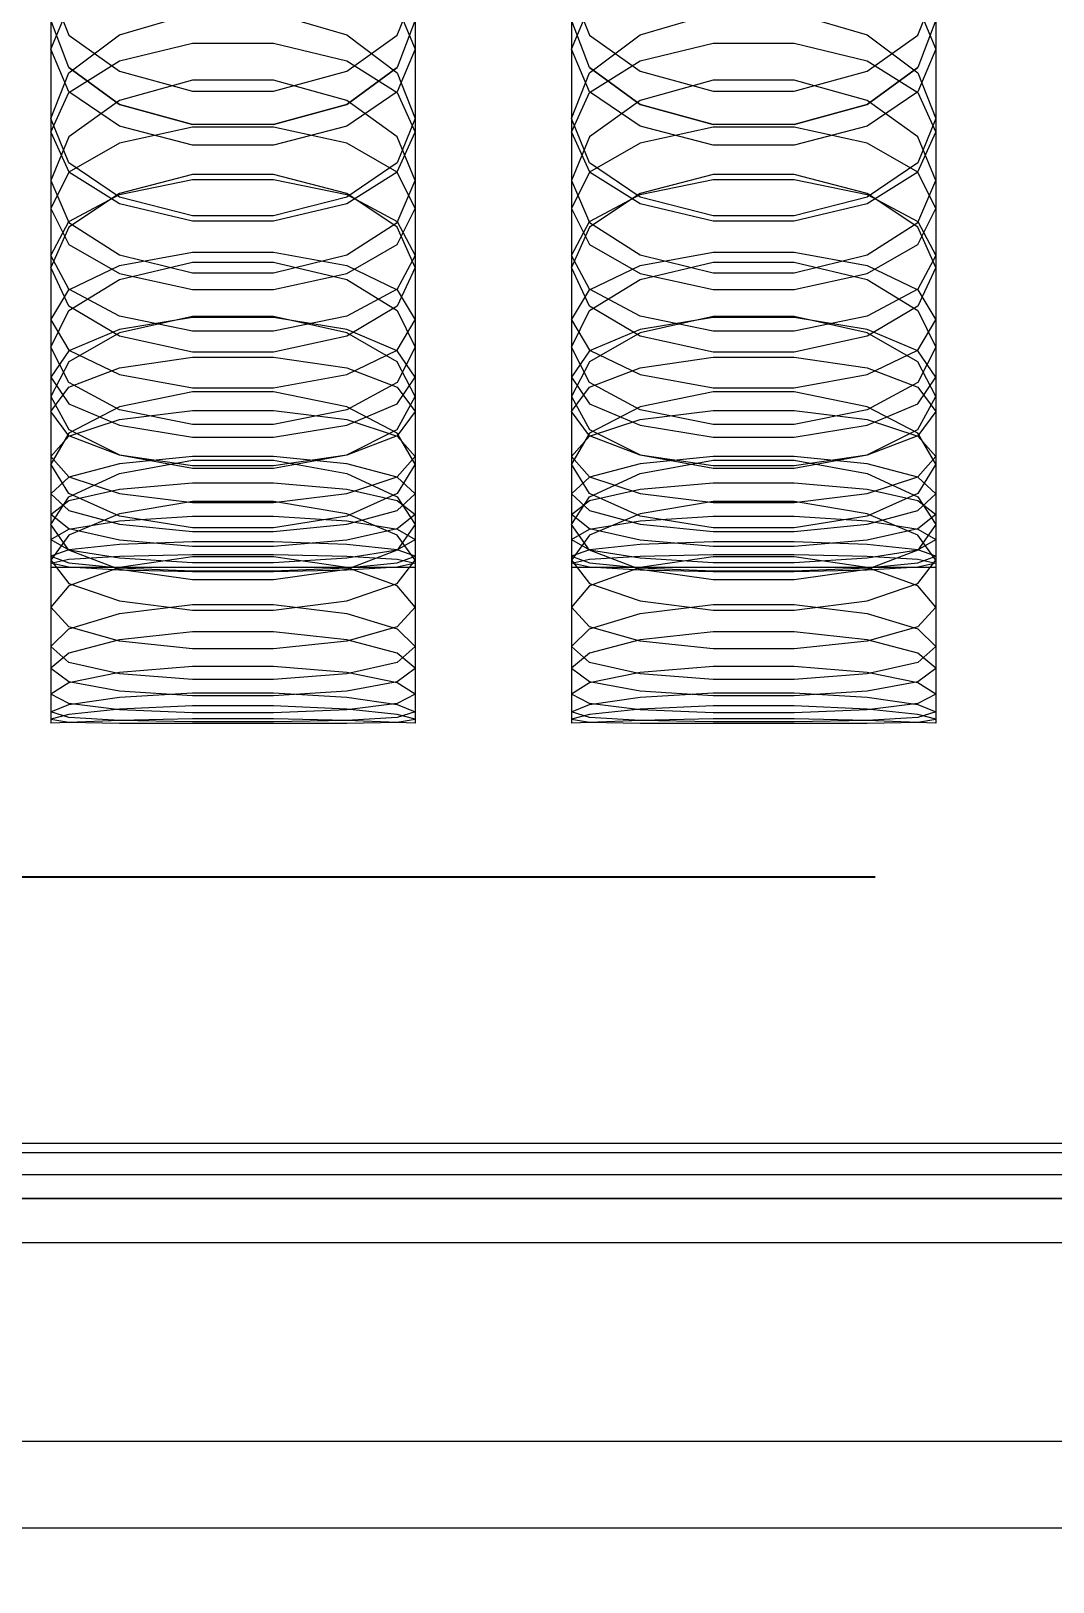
# Model space of a CAD drawing. Header units: millimetres. Extents: x -191664 to 191490, y -197311 to 10263.
# Drawn here: x 1876.7 to 1994.5, y -117966.2 to -117787.5 of the extents above; entities that cross this region are included whole.
import ezdxf

# ---------------------------------------------------------------- set-up
doc = ezdxf.new("R2010")
doc.units = ezdxf.units.MM
for name, color, linetype, lineweight in [('COTAS_P', 1, 'Continuous', 0), ('DET_briquetadora_frontal', 7, 'Continuous', 0), ('R15_COTAS_TRANSPORTE_P', 1, 'Continuous', 0)]:
    doc.layers.add(name, color=color, linetype=linetype, lineweight=lineweight)
doc.dimstyles.new('PLANTA_20', dxfattribs={"dimtxt": 50, "dimasz": 30, "dimexe": 30, "dimexo": 16, "dimgap": 20, "dimtad": 1, "dimtih": 1, "dimtoh": 1, "dimdec": 1, "dimzin": 0, "dimdsep": 46, "dimcen": 0.09, "dimadec": 0, "dimazin": 0, "dimtfac": 1, "dimtdec": 4, "dimtofl": 0, "dimtmove": 0, "dimatfit": 3, "dimfxl": 1, "dimtolj": 1, "dimtzin": 0, "dimarcsym": 0})

# ---------------------------------------------------------------- blocks, each defined once
blk = doc.blocks.new('*D85')
at = {"layer": 'COTAS_P', "color": 0, "lineweight": -2, "transparency": 16777216}
for p, q in [((1974, -116532.75), (1660, -116532.75)), ((1690, -119170), (1690, -116562.75)), ((1974, -119200), (1660, -119200))]:
    blk.add_line(p, q, dxfattribs=at)
at = {"layer": 'COTAS_P', "color": 0, "transparency": 16777216}
for points in [[(1685, -116562.75), (1695, -116562.75), (1690, -116532.75)], [(1685, -119170), (1695, -119170), (1690, -119200)]]:
    blk.add_solid(points, dxfattribs=at)
at = {"layer": 'Defpoints', "color": 0, "transparency": 16777216}
for p in [(1690, -116532.75), (1990, -116532.75), (1990, -119200)]:
    blk.add_point(p, dxfattribs=at)
blk = doc.blocks.new('*D86')
at = {"layer": 'COTAS_P', "color": 0, "lineweight": -2, "transparency": 16777216}
for p, q in [((1974, -117885), (1660, -117885)), ((1690, -119170), (1690, -117915)), ((1974, -119200), (1660, -119200))]:
    blk.add_line(p, q, dxfattribs=at)
at = {"layer": 'COTAS_P', "color": 0, "transparency": 16777216}
for points in [[(1685, -117915), (1695, -117915), (1690, -117885)], [(1685, -119170), (1695, -119170), (1690, -119200)]]:
    blk.add_solid(points, dxfattribs=at)
at = {"layer": 'Defpoints', "color": 0, "transparency": 16777216}
for p in [(1690, -117885), (1990, -117885), (1990, -119200)]:
    blk.add_point(p, dxfattribs=at)
blk = doc.blocks.new('*D133')
at = {"layer": 'Defpoints', "color": 0, "transparency": 16777216}
for p in [(439.69, -194147.98), (217.89, -194406.09), (-500, -194490), (-500, -194490), (500, -194490)]:
    blk.add_point(p, dxfattribs=at)
at = {"layer": 'R15_COTAS_TRANSPORTE_P', "color": 0, "lineweight": -2, "transparency": 16777216}
blk.add_arc((-500, -194490), 722.77, 2.37834, 17.62166, dxfattribs=at)
at = {"layer": 'R15_COTAS_TRANSPORTE_P', "color": 0, "transparency": 16777216}
for points in [[(184.12, -194272.81), (193.59, -194269.58), (179.18, -194242.8)], [(227.15, -194459.9), (217.15, -194460.11), (222.77, -194490)]]:
    blk.add_solid(points, dxfattribs=at)

msp = doc.modelspace()

# ---------------------------------------------------------------- linework, layer by layer
at = {"layer": 'DET_briquetadora_frontal', "color": 9, "true_color": 0xb9c3c2}
for p, q in [((1879, -117782.73), (1879, -117797.53)), ((1879, -117782.73), (1881.08, -117787.92)), ((1918.92, -117787.92), (1921, -117782.73)), ((1921, -117782.73), (1921, -117797.53)), ((1939, -117782.73), (1939, -117797.53)), ((1939, -117782.73), (1941.08, -117787.92)), ((1978.92, -117787.92), (1981, -117782.73)), ((1981, -117782.73), (1981, -117797.53)), ((1879, -117789.54), (1881.08, -117784.6)), ((1881.08, -117791.66), (1879, -117786.19)), ((1886.91, -117787.91), (1895.33, -117785.44)), ((1904.67, -117785.44), (1913.09, -117787.91)), ((1918.92, -117784.6), (1921, -117789.54)), ((1921, -117786.19), (1918.92, -117791.66)), ((1939, -117789.54), (1941.08, -117784.6)), ((1941.08, -117791.66), (1939, -117786.19)), ((1946.91, -117787.91), (1955.33, -117785.44)), ((1964.67, -117785.44), (1973.09, -117787.91)), ((1978.92, -117784.6), (1981, -117789.54)), ((1981, -117786.19), (1978.92, -117791.66)), ((1881.08, -117792.26), (1886.91, -117787.91)), ((1881.08, -117787.92), (1886.91, -117792.08)), ((1913.09, -117787.91), (1918.92, -117792.26)), ((1913.09, -117792.08), (1918.92, -117787.92)), ((1941.08, -117792.26), (1946.91, -117787.91)), ((1941.08, -117787.92), (1946.91, -117792.08)), ((1973.09, -117787.91), (1978.92, -117792.26)), ((1973.09, -117792.08), (1978.92, -117787.92)), ((1879, -117789.54), (1879, -117804.67)), ((1881.08, -117794.48), (1879, -117789.54)), ((1886.91, -117790.9), (1895.33, -117788.87)), ((1895.33, -117788.87), (1904.67, -117788.87)), ((1904.67, -117788.87), (1913.09, -117790.9)), ((1921, -117789.54), (1918.92, -117794.48)), ((1921, -117789.54), (1921, -117804.67)), ((1939, -117789.54), (1939, -117804.67)), ((1941.08, -117794.48), (1939, -117789.54)), ((1946.91, -117790.9), (1955.33, -117788.87)), ((1955.33, -117788.87), (1964.67, -117788.87)), ((1964.67, -117788.87), (1973.09, -117790.9)), ((1981, -117789.54), (1978.92, -117794.48)), ((1981, -117789.54), (1981, -117804.67)), ((1881.08, -117794.55), (1886.91, -117790.9)), ((1886.91, -117795.92), (1881.08, -117791.66)), ((1881.08, -117791.66), (1886.91, -117795.91)), ((1913.09, -117790.9), (1918.92, -117794.55)), ((1918.92, -117791.66), (1913.09, -117795.92)), ((1913.09, -117795.91), (1918.92, -117791.66)), ((1941.08, -117794.55), (1946.91, -117790.9)), ((1946.91, -117795.92), (1941.08, -117791.66)), ((1941.08, -117791.66), (1946.91, -117795.91)), ((1973.09, -117790.9), (1978.92, -117794.55)), ((1978.92, -117791.66), (1973.09, -117795.92)), ((1973.09, -117795.91), (1978.92, -117791.66)), ((1879, -117797.53), (1881.08, -117792.26)), ((1886.91, -117792.08), (1895.33, -117794.39)), ((1895.33, -117793.12), (1886.91, -117795.48)), ((1904.67, -117793.12), (1895.33, -117793.12)), ((1904.67, -117794.39), (1913.09, -117792.08)), ((1913.09, -117795.48), (1904.67, -117793.12)), ((1918.92, -117792.26), (1921, -117797.53)), ((1939, -117797.53), (1941.08, -117792.26)), ((1946.91, -117792.08), (1955.33, -117794.39)), ((1955.33, -117793.12), (1946.91, -117795.48)), ((1964.67, -117793.12), (1955.33, -117793.12)), ((1964.67, -117794.39), (1973.09, -117792.08)), ((1973.09, -117795.48), (1964.67, -117793.12)), ((1978.92, -117792.26), (1981, -117797.53)), ((1879, -117799.11), (1881.08, -117794.55)), ((1886.91, -117798.43), (1881.08, -117794.48)), ((1895.33, -117794.39), (1904.67, -117794.39)), ((1918.92, -117794.48), (1913.09, -117798.43)), ((1918.92, -117794.55), (1921, -117799.11)), ((1939, -117799.11), (1941.08, -117794.55)), ((1946.91, -117798.43), (1941.08, -117794.48)), ((1955.33, -117794.39), (1964.67, -117794.39)), ((1978.92, -117794.48), (1973.09, -117798.43)), ((1978.92, -117794.55), (1981, -117799.11)), ((1886.91, -117795.48), (1881.08, -117799.64)), ((1886.91, -117795.91), (1895.33, -117798.23)), ((1895.33, -117798.23), (1886.91, -117795.92)), ((1904.67, -117798.23), (1913.09, -117795.91)), ((1913.09, -117795.92), (1904.67, -117798.23)), ((1918.92, -117799.64), (1913.09, -117795.48)), ((1946.91, -117795.48), (1941.08, -117799.64)), ((1946.91, -117795.91), (1955.33, -117798.23)), ((1955.33, -117798.23), (1946.91, -117795.92)), ((1964.67, -117798.23), (1973.09, -117795.91)), ((1973.09, -117795.92), (1964.67, -117798.23)), ((1978.92, -117799.64), (1973.09, -117795.48)), ((1881.08, -117802.63), (1879, -117797.53)), ((1895.33, -117800.63), (1886.91, -117798.43)), ((1895.33, -117798.55), (1886.91, -117800.4)), ((1904.67, -117798.23), (1895.33, -117798.23)), ((1904.67, -117798.55), (1895.33, -117798.55)), ((1913.09, -117798.43), (1904.67, -117800.63)), ((1913.09, -117800.4), (1904.67, -117798.55)), ((1921, -117797.53), (1918.92, -117802.63)), ((1941.08, -117802.63), (1939, -117797.53)), ((1955.33, -117800.63), (1946.91, -117798.43)), ((1955.33, -117798.55), (1946.91, -117800.4)), ((1964.67, -117798.23), (1955.33, -117798.23)), ((1964.67, -117798.55), (1955.33, -117798.55)), ((1973.09, -117798.43), (1964.67, -117800.63)), ((1973.09, -117800.4), (1964.67, -117798.55)), ((1981, -117797.53), (1978.92, -117802.63)), ((1879, -117799.11), (1879, -117814.7)), ((1879, -117799.11), (1881.08, -117803.67)), ((1881.08, -117799.64), (1879, -117804.67)), ((1886.91, -117800.4), (1881.08, -117803.74)), ((1918.92, -117803.74), (1913.09, -117800.4)), ((1918.92, -117803.67), (1921, -117799.11)), ((1921, -117804.67), (1918.92, -117799.64)), ((1921, -117799.11), (1921, -117814.7)), ((1939, -117799.11), (1939, -117814.7)), ((1939, -117799.11), (1941.08, -117803.67)), ((1941.08, -117799.64), (1939, -117804.67)), ((1946.91, -117800.4), (1941.08, -117803.74)), ((1978.92, -117803.74), (1973.09, -117800.4)), ((1978.92, -117803.67), (1981, -117799.11)), ((1981, -117804.67), (1978.92, -117799.64)), ((1981, -117799.11), (1981, -117814.7)), ((1904.67, -117800.63), (1895.33, -117800.63)), ((1964.67, -117800.63), (1955.33, -117800.63)), ((1881.08, -117803.74), (1879, -117807.9)), ((1886.91, -117806.6), (1881.08, -117802.63)), ((1881.08, -117803.67), (1886.91, -117807.32)), ((1895.33, -117804), (1886.91, -117806.19)), ((1904.67, -117804), (1895.33, -117804)), ((1913.09, -117806.19), (1904.67, -117804)), ((1918.92, -117802.63), (1913.09, -117806.6)), ((1913.09, -117807.32), (1918.92, -117803.67)), ((1921, -117807.9), (1918.92, -117803.74)), ((1941.08, -117803.74), (1939, -117807.9)), ((1946.91, -117806.6), (1941.08, -117802.63)), ((1941.08, -117803.67), (1946.91, -117807.32)), ((1955.33, -117804), (1946.91, -117806.19)), ((1964.67, -117804), (1955.33, -117804)), ((1973.09, -117806.19), (1964.67, -117804)), ((1978.92, -117802.63), (1973.09, -117806.6)), ((1973.09, -117807.32), (1978.92, -117803.67)), ((1981, -117807.9), (1978.92, -117803.74)), ((1879, -117804.67), (1881.08, -117809.51)), ((1886.91, -117806.3), (1895.33, -117804.56)), ((1895.33, -117804.56), (1904.67, -117804.56)), ((1904.67, -117804.56), (1913.09, -117806.3)), ((1918.92, -117809.51), (1921, -117804.67)), ((1939, -117804.67), (1941.08, -117809.51)), ((1946.91, -117806.3), (1955.33, -117804.56)), ((1955.33, -117804.56), (1964.67, -117804.56)), ((1964.67, -117804.56), (1973.09, -117806.3)), ((1978.92, -117809.51), (1981, -117804.67)), ((1886.91, -117806.19), (1881.08, -117810.05)), ((1881.08, -117809.42), (1886.91, -117806.3)), ((1895.33, -117808.75), (1886.91, -117806.6)), ((1886.91, -117807.32), (1895.33, -117809.35)), ((1913.09, -117806.6), (1904.67, -117808.75)), ((1904.67, -117809.35), (1913.09, -117807.32)), ((1918.92, -117810.05), (1913.09, -117806.19)), ((1913.09, -117806.3), (1918.92, -117809.42)), ((1946.91, -117806.19), (1941.08, -117810.05)), ((1941.08, -117809.42), (1946.91, -117806.3)), ((1955.33, -117808.75), (1946.91, -117806.6)), ((1946.91, -117807.32), (1955.33, -117809.35)), ((1973.09, -117806.6), (1964.67, -117808.75)), ((1964.67, -117809.35), (1973.09, -117807.32)), ((1978.92, -117810.05), (1973.09, -117806.19)), ((1973.09, -117806.3), (1978.92, -117809.42)), ((1879, -117807.9), (1879, -117823.91)), ((1879, -117807.9), (1881.08, -117812.06)), ((1879, -117813.32), (1881.08, -117809.42)), ((1881.08, -117809.51), (1886.91, -117813.27)), ((1904.67, -117808.75), (1895.33, -117808.75)), ((1895.33, -117809.35), (1904.67, -117809.35)), ((1913.09, -117813.27), (1918.92, -117809.51)), ((1918.92, -117812.06), (1921, -117807.9)), ((1918.92, -117809.42), (1921, -117813.32)), ((1921, -117807.9), (1921, -117823.91)), ((1939, -117807.9), (1939, -117823.91)), ((1939, -117807.9), (1941.08, -117812.06)), ((1939, -117813.32), (1941.08, -117809.42)), ((1941.08, -117809.51), (1946.91, -117813.27)), ((1964.67, -117808.75), (1955.33, -117808.75)), ((1955.33, -117809.35), (1964.67, -117809.35)), ((1973.09, -117813.27), (1978.92, -117809.51)), ((1978.92, -117812.06), (1981, -117807.9)), ((1978.92, -117809.42), (1981, -117813.32)), ((1981, -117807.9), (1981, -117823.91)), ((1881.08, -117810.05), (1879, -117814.7)), ((1921, -117814.7), (1918.92, -117810.05)), ((1941.08, -117810.05), (1939, -117814.7)), ((1981, -117814.7), (1978.92, -117810.05)), ((1881.08, -117812.06), (1886.91, -117815.4)), ((1886.91, -117814.48), (1895.33, -117812.93)), ((1895.33, -117812.93), (1904.67, -117812.93)), ((1904.67, -117812.93), (1913.09, -117814.48)), ((1913.09, -117815.4), (1918.92, -117812.06)), ((1941.08, -117812.06), (1946.91, -117815.4)), ((1946.91, -117814.48), (1955.33, -117812.93)), ((1955.33, -117812.93), (1964.67, -117812.93)), ((1964.67, -117812.93), (1973.09, -117814.48)), ((1973.09, -117815.4), (1978.92, -117812.06)), ((1879, -117813.32), (1879, -117829.59)), ((1881.08, -117817.21), (1879, -117813.32)), ((1881.08, -117819.16), (1879, -117814.7)), ((1881.08, -117817.28), (1886.91, -117814.48)), ((1886.91, -117813.27), (1895.33, -117815.31)), ((1886.91, -117816.11), (1895.33, -117814.08)), ((1895.33, -117814.08), (1904.67, -117814.08)), ((1904.67, -117815.31), (1913.09, -117813.27)), ((1904.67, -117814.08), (1913.09, -117816.11)), ((1913.09, -117814.48), (1918.92, -117817.28)), ((1921, -117813.32), (1918.92, -117817.21)), ((1921, -117814.7), (1918.92, -117819.16)), ((1921, -117813.32), (1921, -117829.59)), ((1939, -117813.32), (1939, -117829.59)), ((1941.08, -117817.21), (1939, -117813.32)), ((1941.08, -117819.16), (1939, -117814.7)), ((1941.08, -117817.28), (1946.91, -117814.48)), ((1946.91, -117813.27), (1955.33, -117815.31)), ((1946.91, -117816.11), (1955.33, -117814.08)), ((1955.33, -117814.08), (1964.67, -117814.08)), ((1964.67, -117815.31), (1973.09, -117813.27)), ((1964.67, -117814.08), (1973.09, -117816.11)), ((1973.09, -117814.48), (1978.92, -117817.28)), ((1981, -117813.32), (1978.92, -117817.21)), ((1981, -117814.7), (1978.92, -117819.16)), ((1981, -117813.32), (1981, -117829.59)), ((1881.08, -117819.66), (1886.91, -117816.11)), ((1886.91, -117815.4), (1895.33, -117817.26)), ((1895.33, -117815.31), (1904.67, -117815.31)), ((1904.67, -117817.26), (1913.09, -117815.4)), ((1913.09, -117816.11), (1918.92, -117819.66)), ((1941.08, -117819.66), (1946.91, -117816.11)), ((1946.91, -117815.4), (1955.33, -117817.26)), ((1955.33, -117815.31), (1964.67, -117815.31)), ((1964.67, -117817.26), (1973.09, -117815.4)), ((1973.09, -117816.11), (1978.92, -117819.66)), ((1879, -117820.76), (1881.08, -117817.28)), ((1886.91, -117820.34), (1881.08, -117817.21)), ((1895.33, -117817.26), (1904.67, -117817.26)), ((1918.92, -117817.21), (1913.09, -117820.34)), ((1918.92, -117817.28), (1921, -117820.76)), ((1939, -117820.76), (1941.08, -117817.28)), ((1946.91, -117820.34), (1941.08, -117817.21)), ((1955.33, -117817.26), (1964.67, -117817.26)), ((1978.92, -117817.21), (1973.09, -117820.34)), ((1978.92, -117817.28), (1981, -117820.76)), ((1879, -117823.91), (1881.08, -117819.66)), ((1886.91, -117822.61), (1881.08, -117819.16)), ((1918.92, -117819.16), (1913.09, -117822.61)), ((1918.92, -117819.66), (1921, -117823.91)), ((1939, -117823.91), (1941.08, -117819.66)), ((1946.91, -117822.61), (1941.08, -117819.16)), ((1978.92, -117819.16), (1973.09, -117822.61)), ((1978.92, -117819.66), (1981, -117823.91)), ((1879, -117820.76), (1879, -117837.39)), ((1879, -117820.76), (1881.08, -117824.25)), ((1886.91, -117821.84), (1881.08, -117824.3)), ((1895.33, -117822.07), (1886.91, -117820.34)), ((1895.33, -117820.35), (1886.91, -117822.26)), ((1895.33, -117820.48), (1886.91, -117821.84)), ((1904.67, -117820.35), (1895.33, -117820.35)), ((1904.67, -117820.48), (1895.33, -117820.48)), ((1913.09, -117820.34), (1904.67, -117822.07)), ((1913.09, -117822.26), (1904.67, -117820.35)), ((1913.09, -117821.84), (1904.67, -117820.48)), ((1918.92, -117824.3), (1913.09, -117821.84)), ((1918.92, -117824.25), (1921, -117820.76)), ((1921, -117820.76), (1921, -117837.39)), ((1939, -117820.76), (1939, -117837.39)), ((1939, -117820.76), (1941.08, -117824.25)), ((1946.91, -117821.84), (1941.08, -117824.3)), ((1955.33, -117822.07), (1946.91, -117820.34)), ((1955.33, -117820.35), (1946.91, -117822.26)), ((1955.33, -117820.48), (1946.91, -117821.84)), ((1964.67, -117820.35), (1955.33, -117820.35)), ((1964.67, -117820.48), (1955.33, -117820.48)), ((1973.09, -117820.34), (1964.67, -117822.07)), ((1973.09, -117822.26), (1964.67, -117820.35)), ((1973.09, -117821.84), (1964.67, -117820.48)), ((1978.92, -117824.3), (1973.09, -117821.84)), ((1978.92, -117824.25), (1981, -117820.76)), ((1981, -117820.76), (1981, -117837.39)), ((1886.91, -117822.26), (1881.08, -117825.6)), ((1895.33, -117824.47), (1886.91, -117822.61)), ((1904.67, -117822.07), (1895.33, -117822.07)), ((1913.09, -117822.61), (1904.67, -117824.47)), ((1918.92, -117825.6), (1913.09, -117822.26)), ((1946.91, -117822.26), (1941.08, -117825.6)), ((1955.33, -117824.47), (1946.91, -117822.61)), ((1964.67, -117822.07), (1955.33, -117822.07)), ((1973.09, -117822.61), (1964.67, -117824.47)), ((1978.92, -117825.6), (1973.09, -117822.26)), ((1881.08, -117827.98), (1879, -117823.91)), ((1881.08, -117824.3), (1879, -117827.37)), ((1881.08, -117825.6), (1879, -117829.59)), ((1881.08, -117824.25), (1886.91, -117827.04)), ((1886.91, -117826.29), (1895.33, -117825.05)), ((1904.67, -117824.47), (1895.33, -117824.47)), ((1895.33, -117825.05), (1904.67, -117825.05)), ((1904.67, -117825.05), (1913.09, -117826.29)), ((1913.09, -117827.04), (1918.92, -117824.25)), ((1921, -117823.91), (1918.92, -117827.98)), ((1921, -117827.37), (1918.92, -117824.3)), ((1921, -117829.59), (1918.92, -117825.6)), ((1941.08, -117827.98), (1939, -117823.91)), ((1941.08, -117824.3), (1939, -117827.37)), ((1941.08, -117825.6), (1939, -117829.59)), ((1941.08, -117824.25), (1946.91, -117827.04)), ((1946.91, -117826.29), (1955.33, -117825.05)), ((1964.67, -117824.47), (1955.33, -117824.47)), ((1955.33, -117825.05), (1964.67, -117825.05)), ((1964.67, -117825.05), (1973.09, -117826.29)), ((1973.09, -117827.04), (1978.92, -117824.25)), ((1981, -117823.91), (1978.92, -117827.98)), ((1981, -117827.37), (1978.92, -117824.3)), ((1981, -117829.59), (1978.92, -117825.6)), ((1879, -117827.37), (1879, -117844.32)), ((1879, -117827.37), (1881.08, -117830.44)), ((1881.08, -117828.52), (1886.91, -117826.29)), ((1886.91, -117827.04), (1895.33, -117828.6)), ((1904.67, -117828.6), (1913.09, -117827.04)), ((1913.09, -117826.29), (1918.92, -117828.52)), ((1918.92, -117830.44), (1921, -117827.37)), ((1921, -117827.37), (1921, -117844.32)), ((1939, -117827.37), (1939, -117844.32)), ((1939, -117827.37), (1941.08, -117830.44)), ((1941.08, -117828.52), (1946.91, -117826.29)), ((1946.91, -117827.04), (1955.33, -117828.6)), ((1964.67, -117828.6), (1973.09, -117827.04)), ((1973.09, -117826.29), (1978.92, -117828.52)), ((1978.92, -117830.44), (1981, -117827.37)), ((1981, -117827.37), (1981, -117844.32)), ((1879, -117831.31), (1881.08, -117828.52)), ((1886.91, -117831.11), (1881.08, -117827.98)), ((1895.33, -117829.06), (1886.91, -117830.79)), ((1895.33, -117828.6), (1904.67, -117828.6)), ((1904.67, -117829.06), (1895.33, -117829.06)), ((1913.09, -117830.79), (1904.67, -117829.06)), ((1918.92, -117827.98), (1913.09, -117831.11)), ((1918.92, -117828.52), (1921, -117831.31)), ((1939, -117831.31), (1941.08, -117828.52)), ((1946.91, -117831.11), (1941.08, -117827.98)), ((1955.33, -117829.06), (1946.91, -117830.79)), ((1955.33, -117828.6), (1964.67, -117828.6)), ((1964.67, -117829.06), (1955.33, -117829.06)), ((1973.09, -117830.79), (1964.67, -117829.06)), ((1978.92, -117827.98), (1973.09, -117831.11)), ((1978.92, -117828.52), (1981, -117831.31)), ((1879, -117829.59), (1881.08, -117833.39)), ((1881.08, -117830.44), (1886.91, -117832.9)), ((1886.91, -117830.79), (1881.08, -117833.81)), ((1913.09, -117832.9), (1918.92, -117830.44)), ((1918.92, -117833.81), (1913.09, -117830.79)), ((1918.92, -117833.39), (1921, -117829.59)), ((1939, -117829.59), (1941.08, -117833.39)), ((1941.08, -117830.44), (1946.91, -117832.9)), ((1946.91, -117830.79), (1941.08, -117833.81)), ((1973.09, -117832.9), (1978.92, -117830.44)), ((1978.92, -117833.81), (1973.09, -117830.79)), ((1978.92, -117833.39), (1981, -117829.59)), ((1879, -117831.31), (1879, -117848.45)), ((1881.08, -117834.1), (1879, -117831.31)), ((1881.08, -117834.14), (1886.91, -117832.25)), ((1895.33, -117832.79), (1886.91, -117831.11)), ((1886.91, -117832.25), (1895.33, -117831.2)), ((1895.33, -117831.2), (1904.67, -117831.2)), ((1913.09, -117831.11), (1904.67, -117832.79)), ((1904.67, -117831.2), (1913.09, -117832.25)), ((1913.09, -117832.25), (1918.92, -117834.14)), ((1921, -117831.31), (1918.92, -117834.1)), ((1921, -117831.31), (1921, -117848.45)), ((1939, -117831.31), (1939, -117848.45)), ((1941.08, -117834.1), (1939, -117831.31)), ((1941.08, -117834.14), (1946.91, -117832.25)), ((1955.33, -117832.79), (1946.91, -117831.11)), ((1946.91, -117832.25), (1955.33, -117831.2)), ((1955.33, -117831.2), (1964.67, -117831.2)), ((1973.09, -117831.11), (1964.67, -117832.79)), ((1964.67, -117831.2), (1973.09, -117832.25)), ((1973.09, -117832.25), (1978.92, -117834.14)), ((1981, -117831.31), (1978.92, -117834.1)), ((1981, -117831.31), (1981, -117848.45)), ((1881.08, -117833.81), (1879, -117837.39)), ((1879, -117836.5), (1881.08, -117834.14)), ((1881.08, -117833.39), (1886.91, -117836.3)), ((1886.91, -117836.33), (1881.08, -117834.1)), ((1886.91, -117832.9), (1895.33, -117834.27)), ((1904.67, -117832.79), (1895.33, -117832.79)), ((1895.33, -117834.27), (1904.67, -117834.27)), ((1904.67, -117834.27), (1913.09, -117832.9)), ((1913.09, -117836.3), (1918.92, -117833.39)), ((1918.92, -117834.1), (1913.09, -117836.33)), ((1921, -117837.39), (1918.92, -117833.81)), ((1918.92, -117834.14), (1921, -117836.5)), ((1941.08, -117833.81), (1939, -117837.39)), ((1939, -117836.5), (1941.08, -117834.14)), ((1941.08, -117833.39), (1946.91, -117836.3)), ((1946.91, -117836.33), (1941.08, -117834.1)), ((1946.91, -117832.9), (1955.33, -117834.27)), ((1964.67, -117832.79), (1955.33, -117832.79)), ((1955.33, -117834.27), (1964.67, -117834.27)), ((1964.67, -117834.27), (1973.09, -117832.9)), ((1973.09, -117836.3), (1978.92, -117833.39)), ((1978.92, -117834.1), (1973.09, -117836.33)), ((1981, -117837.39), (1978.92, -117833.81)), ((1978.92, -117834.14), (1981, -117836.5)), ((1886.91, -117836.3), (1895.33, -117837.86)), ((1895.33, -117837.57), (1886.91, -117836.33)), ((1904.67, -117837.86), (1913.09, -117836.3)), ((1913.09, -117836.33), (1904.67, -117837.57)), ((1946.91, -117836.3), (1955.33, -117837.86)), ((1955.33, -117837.57), (1946.91, -117836.33)), ((1964.67, -117837.86), (1973.09, -117836.3)), ((1973.09, -117836.33), (1964.67, -117837.57)), ((1879, -117836.5), (1879, -117853.88)), ((1879, -117836.5), (1881.08, -117838.86)), ((1881.08, -117840.78), (1879, -117837.39)), ((1886.91, -117837.35), (1881.08, -117838.89)), ((1895.33, -117836.49), (1886.91, -117837.35)), ((1886.91, -117838.47), (1895.33, -117836.92)), ((1904.67, -117836.49), (1895.33, -117836.49)), ((1895.33, -117836.92), (1904.67, -117836.92)), ((1904.67, -117837.57), (1895.33, -117837.57)), ((1895.33, -117837.86), (1904.67, -117837.86)), ((1913.09, -117837.35), (1904.67, -117836.49)), ((1904.67, -117836.92), (1913.09, -117838.47)), ((1918.92, -117838.89), (1913.09, -117837.35)), ((1918.92, -117838.86), (1921, -117836.5)), ((1921, -117837.39), (1918.92, -117840.78)), ((1921, -117836.5), (1921, -117853.88)), ((1939, -117836.5), (1939, -117853.88)), ((1939, -117836.5), (1941.08, -117838.86)), ((1941.08, -117840.78), (1939, -117837.39)), ((1946.91, -117837.35), (1941.08, -117838.89)), ((1955.33, -117836.49), (1946.91, -117837.35)), ((1946.91, -117838.47), (1955.33, -117836.92)), ((1964.67, -117836.49), (1955.33, -117836.49)), ((1955.33, -117836.92), (1964.67, -117836.92)), ((1964.67, -117837.57), (1955.33, -117837.57)), ((1955.33, -117837.86), (1964.67, -117837.86)), ((1973.09, -117837.35), (1964.67, -117836.49)), ((1964.67, -117836.92), (1973.09, -117838.47)), ((1978.92, -117838.89), (1973.09, -117837.35)), ((1978.92, -117838.86), (1981, -117836.5)), ((1981, -117837.39), (1978.92, -117840.78)), ((1981, -117836.5), (1981, -117853.88)), ((1881.08, -117838.89), (1879, -117840.82)), ((1881.08, -117841.15), (1886.91, -117838.47)), ((1881.08, -117838.86), (1886.91, -117840.75)), ((1886.91, -117840.27), (1895.33, -117839.54)), ((1895.33, -117839.54), (1904.67, -117839.54)), ((1904.67, -117839.54), (1913.09, -117840.27)), ((1913.09, -117838.47), (1918.92, -117841.15)), ((1913.09, -117840.75), (1918.92, -117838.86)), ((1921, -117840.82), (1918.92, -117838.89)), ((1941.08, -117838.89), (1939, -117840.82)), ((1941.08, -117841.15), (1946.91, -117838.47)), ((1941.08, -117838.86), (1946.91, -117840.75)), ((1946.91, -117840.27), (1955.33, -117839.54)), ((1955.33, -117839.54), (1964.67, -117839.54)), ((1964.67, -117839.54), (1973.09, -117840.27)), ((1973.09, -117838.47), (1978.92, -117841.15)), ((1973.09, -117840.75), (1978.92, -117838.86)), ((1981, -117840.82), (1978.92, -117838.89)), ((1879, -117840.82), (1879, -117858.41)), ((1879, -117840.82), (1881.08, -117842.74)), ((1879, -117844.32), (1881.08, -117841.15)), ((1879, -117843.2), (1881.08, -117841.57)), ((1881.08, -117841.57), (1886.91, -117840.27)), ((1886.91, -117843.36), (1881.08, -117840.78)), ((1886.91, -117840.75), (1895.33, -117841.8)), ((1895.33, -117841.67), (1886.91, -117843.1)), ((1904.67, -117841.67), (1895.33, -117841.67)), ((1904.67, -117841.8), (1913.09, -117840.75)), ((1913.09, -117843.1), (1904.67, -117841.67)), ((1913.09, -117840.27), (1918.92, -117841.57)), ((1918.92, -117840.78), (1913.09, -117843.36)), ((1918.92, -117842.74), (1921, -117840.82)), ((1918.92, -117841.15), (1921, -117844.32)), ((1918.92, -117841.57), (1921, -117843.2)), ((1921, -117840.82), (1921, -117858.41)), ((1939, -117840.82), (1939, -117858.41)), ((1939, -117840.82), (1941.08, -117842.74)), ((1939, -117844.32), (1941.08, -117841.15)), ((1939, -117843.2), (1941.08, -117841.57)), ((1941.08, -117841.57), (1946.91, -117840.27)), ((1946.91, -117843.36), (1941.08, -117840.78)), ((1946.91, -117840.75), (1955.33, -117841.8)), ((1955.33, -117841.67), (1946.91, -117843.1)), ((1964.67, -117841.67), (1955.33, -117841.67)), ((1964.67, -117841.8), (1973.09, -117840.75)), ((1973.09, -117843.1), (1964.67, -117841.67)), ((1973.09, -117840.27), (1978.92, -117841.57)), ((1978.92, -117840.78), (1973.09, -117843.36)), ((1978.92, -117842.74), (1981, -117840.82)), ((1978.92, -117841.15), (1981, -117844.32)), ((1978.92, -117841.57), (1981, -117843.2)), ((1981, -117840.82), (1981, -117858.41)), ((1879, -117843.2), (1879, -117860.91)), ((1881.08, -117844.84), (1879, -117843.2)), ((1881.08, -117842.74), (1886.91, -117844.28)), ((1886.91, -117843.1), (1881.08, -117845.56)), ((1895.33, -117844.73), (1886.91, -117843.36)), ((1886.91, -117843.91), (1895.33, -117843.38)), ((1895.33, -117841.8), (1904.67, -117841.8)), ((1895.33, -117843.38), (1904.67, -117843.38)), ((1913.09, -117843.36), (1904.67, -117844.73)), ((1904.67, -117843.38), (1913.09, -117843.91)), ((1913.09, -117844.28), (1918.92, -117842.74)), ((1918.92, -117845.56), (1913.09, -117843.1)), ((1921, -117843.2), (1918.92, -117844.84)), ((1921, -117843.2), (1921, -117860.91)), ((1939, -117843.2), (1939, -117860.91)), ((1941.08, -117844.84), (1939, -117843.2)), ((1941.08, -117842.74), (1946.91, -117844.28)), ((1946.91, -117843.1), (1941.08, -117845.56)), ((1955.33, -117844.73), (1946.91, -117843.36)), ((1946.91, -117843.91), (1955.33, -117843.38)), ((1955.33, -117841.8), (1964.67, -117841.8)), ((1955.33, -117843.38), (1964.67, -117843.38)), ((1973.09, -117843.36), (1964.67, -117844.73)), ((1964.67, -117843.38), (1973.09, -117843.91)), ((1973.09, -117844.28), (1978.92, -117842.74)), ((1978.92, -117845.56), (1973.09, -117843.1)), ((1981, -117843.2), (1978.92, -117844.84)), ((1981, -117843.2), (1981, -117860.91)), ((1881.08, -117847.29), (1879, -117844.32)), ((1879, -117846.05), (1881.08, -117844.86)), ((1881.08, -117844.86), (1886.91, -117843.91)), ((1886.91, -117846.14), (1881.08, -117844.84)), ((1886.91, -117844.28), (1895.33, -117845.14)), ((1904.67, -117844.73), (1895.33, -117844.73)), ((1895.33, -117845.14), (1904.67, -117845.14)), ((1904.67, -117845.14), (1913.09, -117844.28)), ((1913.09, -117843.91), (1918.92, -117844.86)), ((1918.92, -117844.84), (1913.09, -117846.14)), ((1921, -117844.32), (1918.92, -117847.29)), ((1918.92, -117844.86), (1921, -117846.05)), ((1941.08, -117847.29), (1939, -117844.32)), ((1939, -117846.05), (1941.08, -117844.86)), ((1941.08, -117844.86), (1946.91, -117843.91)), ((1946.91, -117846.14), (1941.08, -117844.84)), ((1946.91, -117844.28), (1955.33, -117845.14)), ((1964.67, -117844.73), (1955.33, -117844.73)), ((1955.33, -117845.14), (1964.67, -117845.14)), ((1964.67, -117845.14), (1973.09, -117844.28)), ((1973.09, -117843.91), (1978.92, -117844.86)), ((1978.92, -117844.84), (1973.09, -117846.14)), ((1981, -117844.32), (1978.92, -117847.29)), ((1978.92, -117844.86), (1981, -117846.05)), ((1881.08, -117845.56), (1879, -117848.45)), ((1879, -117846.05), (1879, -117863.89)), ((1879, -117846.05), (1881.08, -117847.24)), ((1886.91, -117846.66), (1881.08, -117847.25)), ((1895.33, -117846.87), (1886.91, -117846.14)), ((1895.33, -117846.33), (1886.91, -117846.66)), ((1904.67, -117846.33), (1895.33, -117846.33)), ((1904.67, -117846.87), (1895.33, -117846.87)), ((1913.09, -117846.14), (1904.67, -117846.87)), ((1913.09, -117846.66), (1904.67, -117846.33)), ((1918.92, -117847.25), (1913.09, -117846.66)), ((1921, -117848.45), (1918.92, -117845.56)), ((1918.92, -117847.24), (1921, -117846.05)), ((1921, -117846.05), (1921, -117863.89)), ((1941.08, -117845.56), (1939, -117848.45)), ((1939, -117846.05), (1939, -117863.89)), ((1939, -117846.05), (1941.08, -117847.24)), ((1946.91, -117846.66), (1941.08, -117847.25)), ((1955.33, -117846.87), (1946.91, -117846.14)), ((1955.33, -117846.33), (1946.91, -117846.66)), ((1964.67, -117846.33), (1955.33, -117846.33)), ((1964.67, -117846.87), (1955.33, -117846.87)), ((1973.09, -117846.14), (1964.67, -117846.87)), ((1973.09, -117846.66), (1964.67, -117846.33)), ((1978.92, -117847.25), (1973.09, -117846.66)), ((1981, -117848.45), (1978.92, -117845.56)), ((1978.92, -117847.24), (1981, -117846.05)), ((1981, -117846.05), (1981, -117863.89)), ((1881.08, -117847.25), (1879, -117848)), ((1879, -117848), (1879, -117865.94)), ((1879, -117848), (1881.08, -117848.74)), ((1879, -117848.8), (1881.08, -117848.35)), ((1879, -117848.45), (1881.08, -117851.13)), ((1879, -117848.8), (1879, -117866.78)), ((1881.08, -117849.25), (1879, -117848.8)), ((1881.08, -117847.24), (1886.91, -117848.19)), ((1886.91, -117849.53), (1881.08, -117847.29)), ((1881.08, -117848.35), (1886.91, -117847.99)), ((1881.08, -117848.74), (1886.91, -117849.34)), ((1886.91, -117847.99), (1895.33, -117847.79)), ((1895.33, -117848.07), (1886.91, -117849.3)), ((1886.91, -117848.19), (1895.33, -117848.72)), ((1895.33, -117847.79), (1904.67, -117847.79)), ((1904.67, -117848.07), (1895.33, -117848.07)), ((1895.33, -117848.72), (1904.67, -117848.72)), ((1904.67, -117847.79), (1913.09, -117847.99)), ((1913.09, -117849.3), (1904.67, -117848.07)), ((1904.67, -117848.72), (1913.09, -117848.19)), ((1913.09, -117848.19), (1918.92, -117847.24)), ((1918.92, -117847.29), (1913.09, -117849.53)), ((1913.09, -117847.99), (1918.92, -117848.35)), ((1913.09, -117849.34), (1918.92, -117848.74)), ((1921, -117848), (1918.92, -117847.25)), ((1918.92, -117848.74), (1921, -117848)), ((1918.92, -117848.35), (1921, -117848.8)), ((1918.92, -117851.13), (1921, -117848.45)), ((1921, -117848.8), (1918.92, -117849.25)), ((1921, -117848), (1921, -117865.94)), ((1921, -117848.8), (1921, -117866.78)), ((1941.08, -117847.25), (1939, -117848)), ((1939, -117848), (1939, -117865.94)), ((1939, -117848), (1941.08, -117848.74)), ((1939, -117848.8), (1941.08, -117848.35)), ((1939, -117848.45), (1941.08, -117851.13)), ((1939, -117848.8), (1939, -117866.78)), ((1941.08, -117849.25), (1939, -117848.8)), ((1941.08, -117847.24), (1946.91, -117848.19)), ((1946.91, -117849.53), (1941.08, -117847.29)), ((1941.08, -117848.35), (1946.91, -117847.99)), ((1941.08, -117848.74), (1946.91, -117849.34)), ((1946.91, -117847.99), (1955.33, -117847.79)), ((1955.33, -117848.07), (1946.91, -117849.3)), ((1946.91, -117848.19), (1955.33, -117848.72)), ((1955.33, -117847.79), (1964.67, -117847.79)), ((1964.67, -117848.07), (1955.33, -117848.07)), ((1955.33, -117848.72), (1964.67, -117848.72)), ((1964.67, -117847.79), (1973.09, -117847.99)), ((1973.09, -117849.3), (1964.67, -117848.07)), ((1964.67, -117848.72), (1973.09, -117848.19)), ((1973.09, -117848.19), (1978.92, -117847.24)), ((1978.92, -117847.29), (1973.09, -117849.53)), ((1973.09, -117847.99), (1978.92, -117848.35)), ((1973.09, -117849.34), (1978.92, -117848.74)), ((1981, -117848), (1978.92, -117847.25)), ((1978.92, -117848.74), (1981, -117848)), ((1978.92, -117848.35), (1981, -117848.8)), ((1978.92, -117851.13), (1981, -117848.45)), ((1981, -117848.8), (1978.92, -117849.25)), ((1981, -117848), (1981, -117865.94)), ((1981, -117848.8), (1981, -117866.78)), ((1879, -117849.25), (1879, -117867.25)), ((1879, -117849.25), (1881.08, -117849.25)), ((1881.08, -117849.25), (1886.91, -117849.25)), ((1886.91, -117849.6), (1881.08, -117849.25)), ((1886.91, -117849.3), (1881.08, -117851.42)), ((1886.91, -117849.25), (1895.33, -117849.25)), ((1886.91, -117849.34), (1895.33, -117849.67)), ((1895.33, -117850.71), (1886.91, -117849.53)), ((1895.33, -117849.8), (1886.91, -117849.6)), ((1895.33, -117849.25), (1904.67, -117849.25)), ((1895.33, -117849.67), (1904.67, -117849.67)), ((1904.67, -117849.8), (1895.33, -117849.8)), ((1904.67, -117849.25), (1913.09, -117849.25)), ((1904.67, -117849.67), (1913.09, -117849.34)), ((1913.09, -117849.53), (1904.67, -117850.71)), ((1913.09, -117849.6), (1904.67, -117849.8)), ((1913.09, -117849.25), (1918.92, -117849.25)), ((1918.92, -117849.25), (1913.09, -117849.6)), ((1918.92, -117851.42), (1913.09, -117849.3)), ((1918.92, -117849.25), (1921, -117849.25)), ((1921, -117849.25), (1921, -117867.25)), ((1939, -117849.25), (1939, -117867.25)), ((1939, -117849.25), (1941.08, -117849.25)), ((1941.08, -117849.25), (1946.91, -117849.25)), ((1946.91, -117849.6), (1941.08, -117849.25)), ((1946.91, -117849.3), (1941.08, -117851.42)), ((1946.91, -117849.25), (1955.33, -117849.25)), ((1946.91, -117849.34), (1955.33, -117849.67)), ((1955.33, -117850.71), (1946.91, -117849.53)), ((1955.33, -117849.8), (1946.91, -117849.6)), ((1955.33, -117849.25), (1964.67, -117849.25)), ((1955.33, -117849.67), (1964.67, -117849.67)), ((1964.67, -117849.8), (1955.33, -117849.8)), ((1964.67, -117849.25), (1973.09, -117849.25)), ((1964.67, -117849.67), (1973.09, -117849.34)), ((1973.09, -117849.53), (1964.67, -117850.71)), ((1973.09, -117849.6), (1964.67, -117849.8)), ((1973.09, -117849.25), (1978.92, -117849.25)), ((1978.92, -117849.25), (1973.09, -117849.6)), ((1978.92, -117851.42), (1973.09, -117849.3)), ((1978.92, -117849.25), (1981, -117849.25)), ((1981, -117849.25), (1981, -117867.25)), ((1881.08, -117851.42), (1879, -117853.88)), ((1881.08, -117851.13), (1886.91, -117853.14)), ((1904.67, -117850.71), (1895.33, -117850.71)), ((1913.09, -117853.14), (1918.92, -117851.13)), ((1921, -117853.88), (1918.92, -117851.42)), ((1941.08, -117851.42), (1939, -117853.88)), ((1941.08, -117851.13), (1946.91, -117853.14)), ((1964.67, -117850.71), (1955.33, -117850.71)), ((1973.09, -117853.14), (1978.92, -117851.13)), ((1981, -117853.88), (1978.92, -117851.42)), ((1881.08, -117856.14), (1879, -117853.88)), ((1886.91, -117853.14), (1895.33, -117854.2)), ((1886.91, -117854.61), (1895.33, -117853.56)), ((1895.33, -117853.56), (1904.67, -117853.56)), ((1895.33, -117854.2), (1904.67, -117854.2)), ((1904.67, -117854.2), (1913.09, -117853.14)), ((1904.67, -117853.56), (1913.09, -117854.61)), ((1921, -117853.88), (1918.92, -117856.14)), ((1941.08, -117856.14), (1939, -117853.88)), ((1946.91, -117853.14), (1955.33, -117854.2)), ((1946.91, -117854.61), (1955.33, -117853.56)), ((1955.33, -117853.56), (1964.67, -117853.56)), ((1955.33, -117854.2), (1964.67, -117854.2)), ((1964.67, -117854.2), (1973.09, -117853.14)), ((1964.67, -117853.56), (1973.09, -117854.61)), ((1981, -117853.88), (1978.92, -117856.14)), ((1881.08, -117856.38), (1886.91, -117854.61)), ((1913.09, -117854.61), (1918.92, -117856.38)), ((1941.08, -117856.38), (1946.91, -117854.61)), ((1973.09, -117854.61), (1978.92, -117856.38)), ((1879, -117858.41), (1881.08, -117856.38)), ((1886.91, -117857.8), (1881.08, -117856.14)), ((1886.91, -117857.64), (1881.08, -117859.18)), ((1895.33, -117856.72), (1886.91, -117857.64)), ((1895.33, -117858.67), (1886.91, -117857.8)), ((1904.67, -117856.72), (1895.33, -117856.72)), ((1913.09, -117857.64), (1904.67, -117856.72)), ((1913.09, -117857.8), (1904.67, -117858.67)), ((1918.92, -117856.14), (1913.09, -117857.8)), ((1918.92, -117859.18), (1913.09, -117857.64)), ((1918.92, -117856.38), (1921, -117858.41)), ((1939, -117858.41), (1941.08, -117856.38)), ((1946.91, -117857.8), (1941.08, -117856.14)), ((1946.91, -117857.64), (1941.08, -117859.18)), ((1955.33, -117856.72), (1946.91, -117857.64)), ((1955.33, -117858.67), (1946.91, -117857.8)), ((1964.67, -117856.72), (1955.33, -117856.72)), ((1973.09, -117857.64), (1964.67, -117856.72)), ((1973.09, -117857.8), (1964.67, -117858.67)), ((1978.92, -117856.14), (1973.09, -117857.8)), ((1978.92, -117859.18), (1973.09, -117857.64)), ((1978.92, -117856.38), (1981, -117858.41)), ((1881.08, -117860.23), (1879, -117858.41)), ((1881.08, -117859.18), (1879, -117860.91)), ((1904.67, -117858.67), (1895.33, -117858.67)), ((1921, -117858.41), (1918.92, -117860.23)), ((1921, -117860.91), (1918.92, -117859.18)), ((1941.08, -117860.23), (1939, -117858.41)), ((1941.08, -117859.18), (1939, -117860.91)), ((1964.67, -117858.67), (1955.33, -117858.67)), ((1981, -117858.41), (1978.92, -117860.23)), ((1981, -117860.91), (1978.92, -117859.18)), ((1879, -117860.91), (1881.08, -117862.44)), ((1886.91, -117861.54), (1881.08, -117860.23)), ((1895.33, -117860.69), (1886.91, -117861.41)), ((1904.67, -117860.69), (1895.33, -117860.69)), ((1913.09, -117861.41), (1904.67, -117860.69)), ((1918.92, -117860.23), (1913.09, -117861.54)), ((1918.92, -117862.44), (1921, -117860.91)), ((1939, -117860.91), (1941.08, -117862.44)), ((1946.91, -117861.54), (1941.08, -117860.23)), ((1955.33, -117860.69), (1946.91, -117861.41)), ((1964.67, -117860.69), (1955.33, -117860.69)), ((1973.09, -117861.41), (1964.67, -117860.69)), ((1978.92, -117860.23), (1973.09, -117861.54)), ((1978.92, -117862.44), (1981, -117860.91)), ((1881.08, -117862.6), (1879, -117863.89)), ((1886.91, -117861.41), (1881.08, -117862.6)), ((1881.08, -117862.44), (1886.91, -117863.51)), ((1895.33, -117862.21), (1886.91, -117861.54)), ((1904.67, -117862.21), (1895.33, -117862.21)), ((1913.09, -117861.54), (1904.67, -117862.21)), ((1918.92, -117862.6), (1913.09, -117861.41)), ((1913.09, -117863.51), (1918.92, -117862.44)), ((1921, -117863.89), (1918.92, -117862.6)), ((1941.08, -117862.6), (1939, -117863.89)), ((1946.91, -117861.41), (1941.08, -117862.6)), ((1941.08, -117862.44), (1946.91, -117863.51)), ((1955.33, -117862.21), (1946.91, -117861.54)), ((1964.67, -117862.21), (1955.33, -117862.21)), ((1973.09, -117861.54), (1964.67, -117862.21)), ((1978.92, -117862.6), (1973.09, -117861.41)), ((1973.09, -117863.51), (1978.92, -117862.44)), ((1981, -117863.89), (1978.92, -117862.6)), ((1881.08, -117864.98), (1879, -117863.89)), ((1881.08, -117865.09), (1886.91, -117864.25)), ((1886.91, -117863.51), (1895.33, -117864.05)), ((1886.91, -117864.25), (1895.33, -117863.73)), ((1895.33, -117863.73), (1904.67, -117863.73)), ((1895.33, -117864.05), (1904.67, -117864.05)), ((1904.67, -117864.05), (1913.09, -117863.51)), ((1904.67, -117863.73), (1913.09, -117864.25)), ((1913.09, -117864.25), (1918.92, -117865.09)), ((1921, -117863.89), (1918.92, -117864.98)), ((1941.08, -117864.98), (1939, -117863.89)), ((1941.08, -117865.09), (1946.91, -117864.25)), ((1946.91, -117863.51), (1955.33, -117864.05)), ((1946.91, -117864.25), (1955.33, -117863.73)), ((1955.33, -117863.73), (1964.67, -117863.73)), ((1955.33, -117864.05), (1964.67, -117864.05)), ((1964.67, -117864.05), (1973.09, -117863.51)), ((1964.67, -117863.73), (1973.09, -117864.25)), ((1973.09, -117864.25), (1978.92, -117865.09)), ((1981, -117863.89), (1978.92, -117864.98)), ((1879, -117865.94), (1881.08, -117865.09)), ((1881.08, -117866.58), (1879, -117865.94)), ((1881.08, -117866.22), (1879, -117866.78)), ((1886.91, -117865.7), (1881.08, -117864.98)), ((1886.91, -117865.63), (1881.08, -117866.22)), ((1886.91, -117866.94), (1881.08, -117866.58)), ((1895.33, -117865.24), (1886.91, -117865.63)), ((1895.33, -117866.04), (1886.91, -117865.7)), ((1895.33, -117866.72), (1886.91, -117866.91)), ((1904.67, -117865.24), (1895.33, -117865.24)), ((1904.67, -117866.04), (1895.33, -117866.04)), ((1904.67, -117866.72), (1895.33, -117866.72)), ((1913.09, -117865.63), (1904.67, -117865.24)), ((1913.09, -117865.7), (1904.67, -117866.04)), ((1913.09, -117866.91), (1904.67, -117866.72)), ((1918.92, -117864.98), (1913.09, -117865.7)), ((1918.92, -117866.22), (1913.09, -117865.63)), ((1918.92, -117866.58), (1913.09, -117866.94)), ((1918.92, -117865.09), (1921, -117865.94)), ((1921, -117865.94), (1918.92, -117866.58)), ((1921, -117866.78), (1918.92, -117866.22)), ((1939, -117865.94), (1941.08, -117865.09)), ((1941.08, -117866.58), (1939, -117865.94)), ((1941.08, -117866.22), (1939, -117866.78)), ((1946.91, -117865.7), (1941.08, -117864.98)), ((1946.91, -117865.63), (1941.08, -117866.22)), ((1946.91, -117866.94), (1941.08, -117866.58)), ((1955.33, -117865.24), (1946.91, -117865.63)), ((1955.33, -117866.04), (1946.91, -117865.7)), ((1955.33, -117866.72), (1946.91, -117866.91)), ((1964.67, -117865.24), (1955.33, -117865.24)), ((1964.67, -117866.04), (1955.33, -117866.04)), ((1964.67, -117866.72), (1955.33, -117866.72)), ((1973.09, -117865.63), (1964.67, -117865.24)), ((1973.09, -117865.7), (1964.67, -117866.04)), ((1973.09, -117866.91), (1964.67, -117866.72)), ((1978.92, -117864.98), (1973.09, -117865.7)), ((1978.92, -117866.22), (1973.09, -117865.63)), ((1978.92, -117866.58), (1973.09, -117866.94)), ((1978.92, -117865.09), (1981, -117865.94)), ((1981, -117865.94), (1978.92, -117866.58)), ((1981, -117866.78), (1978.92, -117866.22)), ((1879, -117866.78), (1881.08, -117867.12)), ((1881.08, -117867.14), (1879, -117867.25)), ((1886.91, -117866.91), (1881.08, -117867.14)), ((1881.08, -117867.12), (1886.91, -117867.24)), ((1895.33, -117867.08), (1886.91, -117866.94)), ((1886.91, -117867.24), (1895.33, -117867.25)), ((1904.67, -117867.08), (1895.33, -117867.08)), ((1895.33, -117867.25), (1904.67, -117867.25)), ((1913.09, -117866.94), (1904.67, -117867.08)), ((1904.67, -117867.25), (1913.09, -117867.24)), ((1918.92, -117867.14), (1913.09, -117866.91)), ((1913.09, -117867.24), (1918.92, -117867.12)), ((1918.92, -117867.12), (1921, -117866.78)), ((1921, -117867.25), (1918.92, -117867.14)), ((1939, -117866.78), (1941.08, -117867.12)), ((1941.08, -117867.14), (1939, -117867.25)), ((1946.91, -117866.91), (1941.08, -117867.14)), ((1941.08, -117867.12), (1946.91, -117867.24)), ((1955.33, -117867.08), (1946.91, -117866.94)), ((1946.91, -117867.24), (1955.33, -117867.25)), ((1964.67, -117867.08), (1955.33, -117867.08)), ((1955.33, -117867.25), (1964.67, -117867.25)), ((1973.09, -117866.94), (1964.67, -117867.08)), ((1964.67, -117867.25), (1973.09, -117867.24)), ((1978.92, -117867.14), (1973.09, -117866.91)), ((1973.09, -117867.24), (1978.92, -117867.12)), ((1978.92, -117867.12), (1981, -117866.78)), ((1981, -117867.25), (1978.92, -117867.14))]:
    msp.add_line(p, q, dxfattribs=at)
at = {"layer": 'DET_briquetadora_frontal', "color": 250, "true_color": 0x30373b}
for p, q in [((1810, -117915.65), (2170, -117915.65)), ((2170, -117922.08), (1810, -117922.08))]:
    msp.add_line(p, q, dxfattribs=at)
at = {"layer": 'DET_briquetadora_frontal', "color": 252, "true_color": 0x77858c}
for p, q in [((1810, -117916.72), (2170, -117916.72)), ((2170, -117919.29), (1810, -117919.29))]:
    msp.add_line(p, q, dxfattribs=at)
at = {"layer": 'DET_briquetadora_frontal', "color": 254, "true_color": 0xd5dbd6}
for p, q in [((1810, -117922), (2170, -117922)), ((2170, -117927.14), (1810, -117927.14))]:
    msp.add_line(p, q, dxfattribs=at)
at = {"layer": 'DET_briquetadora_frontal', "color": 251, "true_color": 0x53616b}
for p, q in [((640, -117950), (2310, -117950)), ((640, -117960), (2310, -117960))]:
    msp.add_line(p, q, dxfattribs=at)

# ---------------------------------------------------------------- dimensions: what is measured, and where the dimension line sits
at = {"layer": 'COTAS_P'}
for p2, picture, middle in [((1990, -116532.75), '*D85', (1690, -117866.375)), ((1990, -117885), '*D86', (1690, -118542.5))]:
    dim = msp.add_aligned_dim(p1=(1990, -119200), p2=p2, distance=300, text='<> P', dimstyle='PLANTA_20', dxfattribs=at)
    dim.commit()
    dim.dimension.update_dxf_attribs({"geometry": picture, "text_midpoint": middle})
at = {"layer": 'R15_COTAS_TRANSPORTE_P'}
dim = msp.add_angular_dim_2l(base=(217.89, -194406.09), line1=((-500, -194490), (500, -194490)), line2=((-500, -194490), (439.69, -194147.98)), dimstyle='PLANTA_20', dxfattribs=at)
dim.commit()
dim.dimension.update_dxf_attribs({"geometry": '*D133', "text_midpoint": (191490.46, -33543.69)})

doc.saveas('drawing.dxf')
